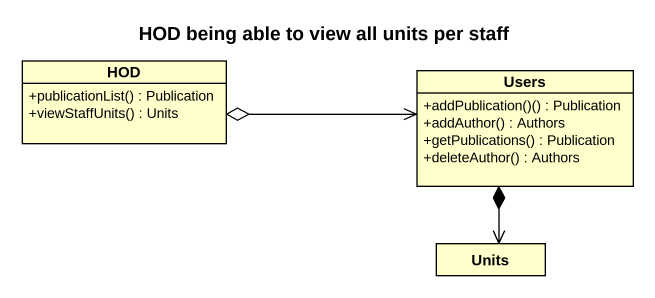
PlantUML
@startuml
title HOD being able to view all units per staff
hide circle
hide empty members
skinparam classAttributeIconSize 0
class HOD {
  +publicationList() : Publication
  +viewStaffUnits() : Units
}
class Users {
  +addPublication()() : Publication
  +addAuthor() : Authors
  +getPublications() : Publication
  +deleteAuthor() : Authors
}
class Units
HOD o-right-> Users
Users *--> Units
@enduml
